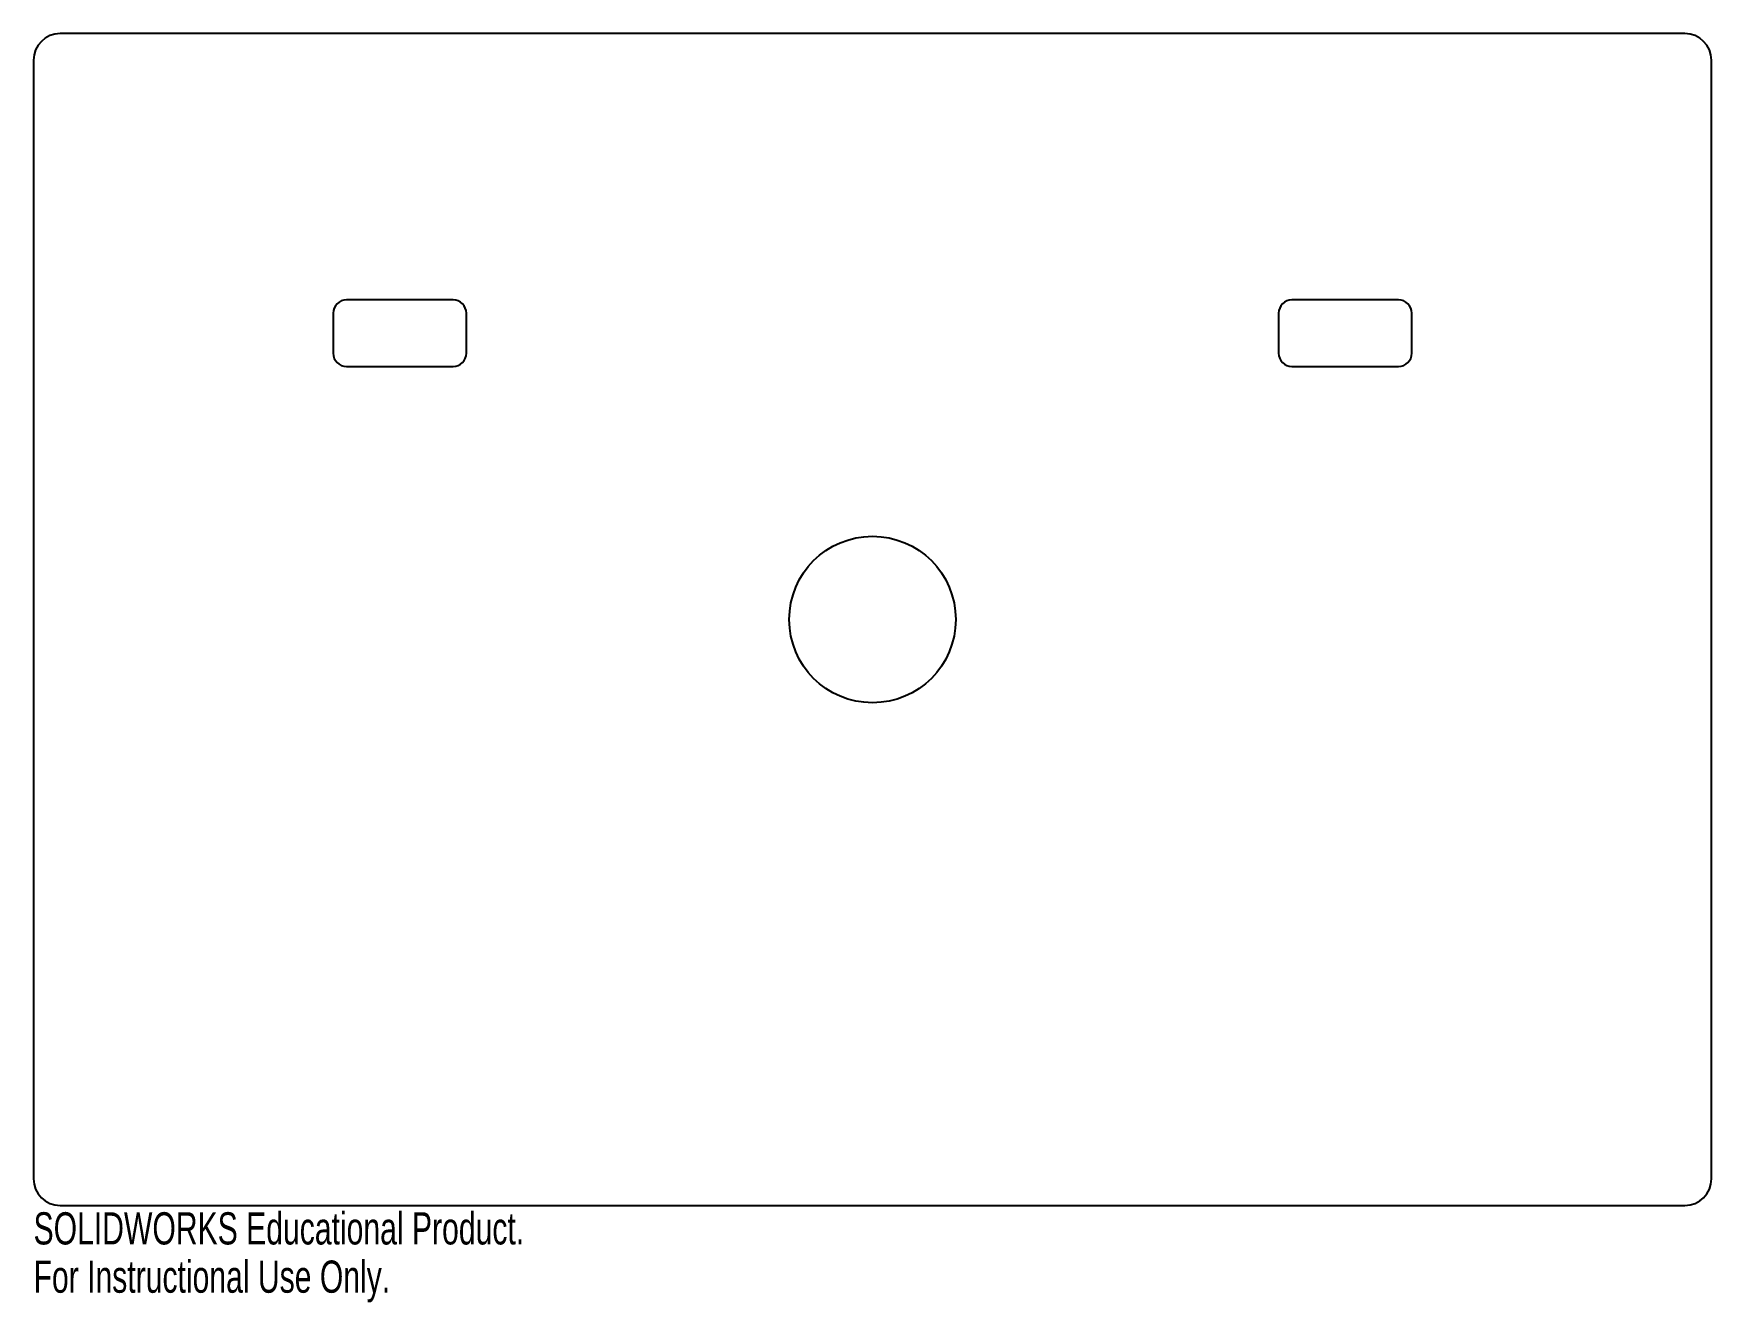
# Model space of a CAD drawing. Header units: millimetres. Extents: x -126 to 126, y -103 to 88.
import ezdxf

# ---------------------------------------------------------------- set-up
doc = ezdxf.new("R2010")
doc.units = ezdxf.units.MM
doc.styles.add('SLDTEXTSTYLE0', font='TXT', dxfattribs={"width": 0.7})

msp = doc.modelspace()

# ---------------------------------------------------------------- linework, layer by layer
at = {"color": 7, "linetype": 'Continuous', "lineweight": 25}
for p, q in [((122, 88), (-122, 88)), ((-126, 84), (-126, -84)), ((126, -84), (126, 84)), ((-63, 48), (-79, 48)), ((79, 48), (63, 48)), ((-81, 46), (-81, 40)), ((-61, 40), (-61, 46)), ((61, 46), (61, 40)), ((81, 40), (81, 46)), ((-79, 38), (-63, 38)), ((63, 38), (79, 38)), ((-122, -88), (122, -88))]:
    msp.add_line(p, q, dxfattribs=at)
msp.add_circle((0, 0), 12.5, dxfattribs=at)
for centre, radius, start, end in [((-122, 84), 4, 90, 180), ((122, 84), 4, 0, 90), ((-79, 46), 2, 90, 180), ((-63, 46), 2, 0, 90), ((63, 46), 2, 90, 180), ((79, 46), 2, 0, 90), ((-79, 40), 2, 180, 270), ((-63, 40), 2, 270, 0), ((63, 40), 2, 180, 270), ((79, 40), 2, 270, 0), ((-122, -84), 4, 180, 270), ((122, -84), 4, 270, 0)]:
    msp.add_arc(centre, radius, start, end, dxfattribs=at)

# ---------------------------------------------------------------- texts
at = {"color": 7, "linetype": 'Continuous', "char_height": 4.8336, "attachment_point": 1, "style": 'SLDTEXTSTYLE0'}
for s, insert in [('SOLIDWORKS Educational Product.', (-126, -89.02)), ('For Instructional Use Only.', (-126, -96.27))]:
    msp.add_mtext(s, dxfattribs=dict(at, insert=insert))

doc.saveas('drawing.dxf')
